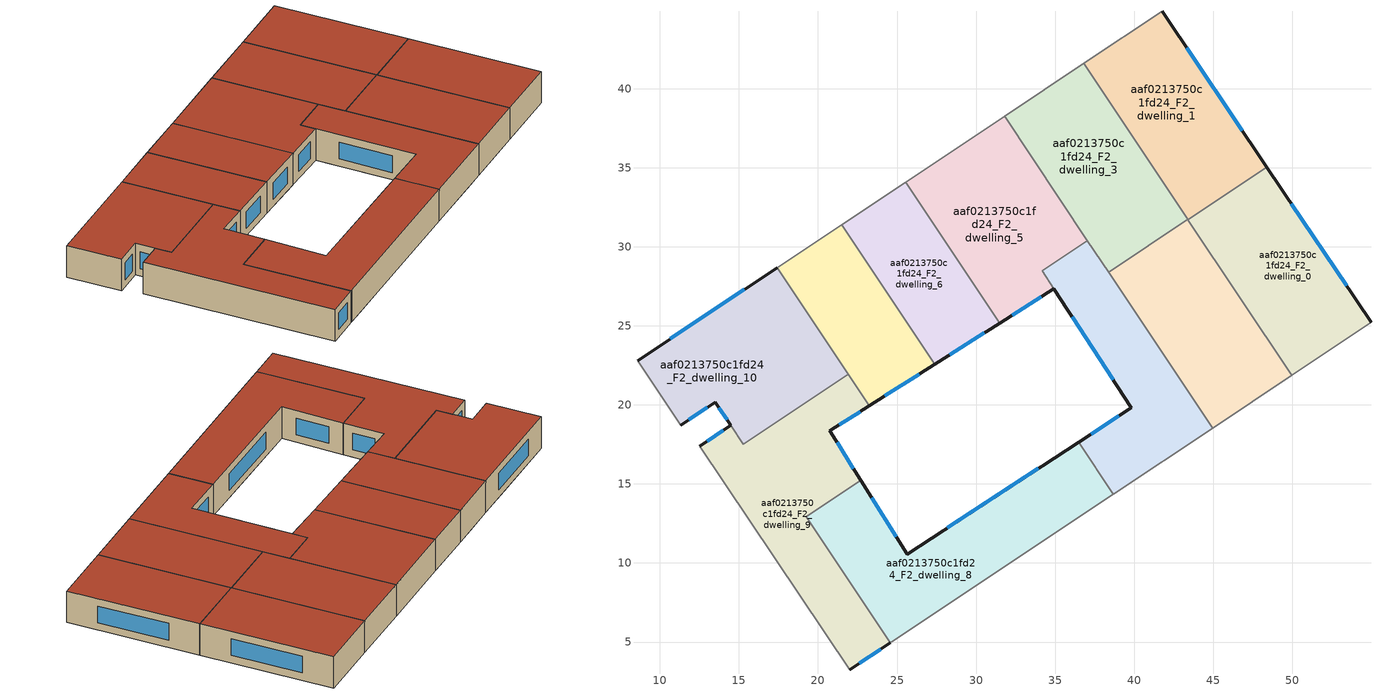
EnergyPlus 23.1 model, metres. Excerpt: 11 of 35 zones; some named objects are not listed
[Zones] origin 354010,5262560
aaf0213750c1fd24_F2_dwelling_0
 floor to aaf0213750c1fd24_F1_dwelling_6 (EU_floor_Construction): 48.39,35.03 54.98,25.21 51.01,22.57 44.46,32.41 z6
 floor to aaf0213750c1fd24_F1_dwelling_7 (EU_floor_Construction): 44.46,32.41 51.01,22.57 49.95,21.86 43.39,31.7 z6
 wall outside (EU_wall_Construction): 54.98,25.21 48.39,35.03 z6:9
 wall to aaf0213750c1fd24_F2_dwelling_1 (EU_wall_Construction): 48.39,35.03 43.39,31.7 z6:9
 wall adiabatic (EU_wall_Construction): 49.95,21.86 54.98,25.21 z6:9
 wall to aaf0213750c1fd24_F2_dwelling_2 (EU_wall_Construction): 43.39,31.7 49.95,21.86 z6:9
 window (EU_Window_Construction): 53.43,27.52 49.94,32.72 z6.7:8.3
 roof outside (EU_roof_Construction): 54.98,25.21 48.39,35.03 43.39,31.7 49.95,21.86 z9
aaf0213750c1fd24_F2_dwelling_1
 floor to aaf0213750c1fd24_F1_dwelling_0 (EU_floor_Construction): 41.77,44.9 47.31,36.63 42.32,33.31 36.8,41.59 z6
 floor to aaf0213750c1fd24_F1_dwelling_6 (EU_floor_Construction): 47.31,36.63 48.39,35.03 44.46,32.41 43.38,34.01 z6
 floor to aaf0213750c1fd24_F1_dwelling_7 (EU_floor_Construction): 43.38,34.01 44.46,32.41 43.39,31.7 42.32,33.31 z6
 wall outside (EU_wall_Construction): 48.39,35.03 41.77,44.9 z6:9
 wall adiabatic (EU_wall_Construction): 41.77,44.9 36.8,41.59 z6:9
 wall to aaf0213750c1fd24_F2_dwelling_3 (EU_wall_Construction): 36.8,41.59 43.37,31.73 z6:9
 wall to aaf0213750c1fd24_F2_dwelling_2 (EU_wall_Construction): 43.38,31.73 43.39,31.7 z6:9
 window (EU_Window_Construction): 46.83,37.35 43.32,42.58 z6.7:8.3
 roof outside (EU_roof_Construction): 48.39,35.03 41.77,44.9 36.8,41.59 43.39,31.7 z9
aaf0213750c1fd24_F2_dwelling_10
 floor to aaf0213750c1fd24_F1_dwelling_5 (EU_floor_Construction): 14.51,26.74 19,20 15.28,17.52 13.49,20.17 11.32,18.72 8.59,22.79 z6
 floor adiabatic (EU_floor_Construction): 17.43,28.68 21.92,21.94 19,20 14.51,26.74 z6
 wall outside (EU_wall_Construction): 11.32,18.72 13.49,20.17 14.48,18.7 / 17.43,28.68 8.59,22.79 z6:9
 wall adiabatic (EU_wall_Construction): 8.59,22.79 11.32,18.72 z6:9
 wall to aaf0213750c1fd24_F2_dwelling_9 (EU_wall_Construction): 14.48,18.7 15.28,17.52 21.92,21.94 z6:9
 wall to aaf0213750c1fd24_F2_dwelling_7 (EU_wall_Construction): 21.92,21.94 17.43,28.68 z6:9
 window (EU_Window_Construction): 11.83,19.06 12.98,19.83 / 15.35,27.3 10.66,24.17 / 13.73,19.83 14.25,19.05 z6.7:8.3
 roof outside (EU_roof_Construction): 21.92,21.94 17.43,28.68 8.59,22.79 11.32,18.72 13.49,20.17 15.28,17.52 z9
aaf0213750c1fd24_F2_dwelling_2
 floor adiabatic (EU_floor_Construction): 43.38,31.73 49.95,21.86 47.06,19.94 40.49,29.8 z6
 floor to aaf0213750c1fd24_F1_dwelling_8 (EU_floor_Construction): 40.49,29.8 47.06,19.94 44.95,18.53 38.38,28.4 z6
 wall to aaf0213750c1fd24_F2_dwelling_3 (EU_wall_Construction): 43.38,31.73 38.38,28.4 z6:9
 wall adiabatic (EU_wall_Construction): 44.95,18.53 49.95,21.86 z6:9
 wall to aaf0213750c1fd24_F2_dwelling_4 (EU_wall_Construction): 38.38,28.4 44.95,18.53 z6:9
 roof outside (EU_roof_Construction): 49.95,21.86 43.38,31.73 38.38,28.4 44.95,18.53 z9
aaf0213750c1fd24_F2_dwelling_3
 floor to aaf0213750c1fd24_F1_dwelling_8 (EU_floor_Construction): 39.43,31.38 40.49,29.8 38.38,28.4 37.32,29.98 z6
 floor adiabatic (EU_floor_Construction): 36.8,41.59 43.38,31.73 40.49,29.8 39.43,31.38 37.32,29.98 31.8,38.26 z6
 wall adiabatic (EU_wall_Construction): 36.8,41.59 31.8,38.26 z6:9
 wall to aaf0213750c1fd24_F2_dwelling_5 (EU_wall_Construction): 31.8,38.26 37.05,30.39 z6:9
 wall to aaf0213750c1fd24_F2_dwelling_4 (EU_wall_Construction): 37.05,30.39 38.38,28.4 z6:9
 roof outside (EU_roof_Construction): 43.38,31.73 36.8,41.59 31.8,38.26 38.38,28.4 z9
aaf0213750c1fd24_F2_dwelling_4
 floor outside (EU_floor_Construction): 34.45,28.06 39.82,19.81 34.17,28.48 z6
 floor to aaf0213750c1fd24_F1_dwelling_8 (EU_floor_Construction): 37.32,29.98 44.95,18.53 43.12,17.31 40.96,20.55 39.82,19.81 34.45,28.06 z6
 floor to aaf0213750c1fd24_F1_dwelling_2 (EU_floor_Construction): 36.11,29.77 36.39,29.36 34.45,28.06 34.17,28.48 z6
 floor to aaf0213750c1fd24_F1_dwelling_9 (EU_floor_Construction): 40.96,20.54 43.12,17.31 38.69,14.36 36.5,17.64 39.88,19.85 z6
 floor to aaf0213750c1fd24_F1_dwelling_1 (EU_floor_Construction): 37.05,30.39 37.32,29.98 36.39,29.36 36.11,29.77 z6
 wall outside (EU_wall_Construction): 34.92,27.33 39.82,19.81 36.5,17.64 z6:9
 wall adiabatic (EU_wall_Construction): 38.69,14.36 44.95,18.53 z6:9
 wall to aaf0213750c1fd24_F2_dwelling_8 (EU_wall_Construction): 36.5,17.64 38.69,14.36 z6:9
 wall to aaf0213750c1fd24_F2_dwelling_5 (EU_wall_Construction): 34.17,28.48 34.92,27.33 / 37.05,30.39 34.18,28.48 z6:9
 window (EU_Window_Construction): 39.04,19.3 37.28,18.15 / 36.07,25.57 38.67,21.57 z6.7:8.3
 roof outside (EU_roof_Construction): 44.95,18.53 37.05,30.39 34.18,28.48 39.82,19.81 36.5,17.64 38.69,14.36 z9
aaf0213750c1fd24_F2_dwelling_5
 floor to aaf0213750c1fd24_F1_dwelling_2 (EU_floor_Construction): 30.87,37.64 36.11,29.77 34.17,28.48 34.92,27.33 31.49,25.16 25.54,34.08 z6
 floor to aaf0213750c1fd24_F1_dwelling_1 (EU_floor_Construction): 31.8,38.26 37.05,30.39 36.11,29.77 30.87,37.64 z6
 wall outside (EU_wall_Construction): 31.49,25.16 34.92,27.33 z6:9
 wall to aaf0213750c1fd24_F2_dwelling_6 (EU_wall_Construction): 25.54,34.08 31.49,25.16 z6:9
 wall adiabatic (EU_wall_Construction): 31.8,38.26 25.54,34.08 z6:9
 window (EU_Window_Construction): 32.29,25.67 34.11,26.82 z6.7:8.3
 roof outside (EU_roof_Construction): 34.92,27.33 34.17,28.48 37.05,30.39 31.8,38.26 25.54,34.08 31.49,25.16 z9
aaf0213750c1fd24_F2_dwelling_6
 floor to aaf0213750c1fd24_F1_dwelling_3 (EU_floor_Construction): 25.42,34 30.94,25.72 31.36,25.08 27.38,22.56 21.49,31.39 z6
 floor to aaf0213750c1fd24_F1_dwelling_2 (EU_floor_Construction): 25.54,34.08 31.49,25.16 31.36,25.08 30.96,25.68 30.94,25.72 25.42,34 z6
 wall outside (EU_wall_Construction): 27.38,22.56 31.49,25.16 z6:9
 wall to aaf0213750c1fd24_F2_dwelling_7 (EU_wall_Construction): 21.49,31.39 27.38,22.56 z6:9
 wall adiabatic (EU_wall_Construction): 25.54,34.08 21.49,31.39 z6:9
 window (EU_Window_Construction): 28.34,23.17 30.52,24.55 z6.7:8.3
 roof outside (EU_roof_Construction): 31.49,25.16 25.54,34.08 21.49,31.39 27.38,22.56 z9
aaf0213750c1fd24_F2_dwelling_7
 floor to aaf0213750c1fd24_F1_dwelling_4 (EU_floor_Construction): 19.96,30.37 25.49,22.08 25.82,21.57 23.25,19.95 17.43,28.68 z6
 floor to aaf0213750c1fd24_F1_dwelling_3 (EU_floor_Construction): 21.49,31.39 27.38,22.56 25.83,21.58 19.96,30.37 z6
 wall outside (EU_wall_Construction): 23.25,19.95 27.38,22.56 z6:9
 wall adiabatic (EU_wall_Construction): 21.49,31.39 17.43,28.68 z6:9
 wall to aaf0213750c1fd24_F2_dwelling_9 (EU_wall_Construction): 21.92,21.94 23.25,19.95 z6:9
 window (EU_Window_Construction): 24.22,20.56 26.41,21.95 z6.7:8.3
 roof outside (EU_roof_Construction): 27.38,22.56 21.49,31.39 17.43,28.68 23.25,19.95 z9
aaf0213750c1fd24_F2_dwelling_8
 floor to aaf0213750c1fd24_F1_dwelling_10 (EU_floor_Construction): 31.44,14.35 33.67,11.01 25.95,5.87 20.63,13.85 22.71,15.23 25.64,10.56 z6
 floor to aaf0213750c1fd24_F1_dwelling_9 (EU_floor_Construction): 36.5,17.64 38.69,14.36 33.67,11.01 31.44,14.35 z6
 floor to aaf0213750c1fd24_F1_dwelling_11 (EU_floor_Construction): 20.63,13.85 25.95,5.87 24.67,5.02 24.58,4.96 19.27,12.94 z6
 wall outside (EU_wall_Construction): 36.5,17.64 25.64,10.56 22.71,15.23 z6:9
 wall adiabatic (EU_wall_Construction): 24.59,4.96 24.67,5.02 38.69,14.36 z6:9
 wall to aaf0213750c1fd24_F2_dwelling_9 (EU_wall_Construction): 22.71,15.23 19.27,12.94 24.59,4.96 z6:9
 window (EU_Window_Construction): 24.95,11.66 23.4,14.14 / 33.95,15.98 28.19,12.23 z6.7:8.3
 roof outside (EU_roof_Construction): 38.69,14.36 36.5,17.64 25.64,10.56 22.71,15.23 19.27,12.94 24.59,4.96 24.67,5.02 z9
aaf0213750c1fd24_F2_dwelling_9
 floor to aaf0213750c1fd24_F1_dwelling_11 (EU_floor_Construction): 20.63,13.85 19.27,12.94 24.58,4.96 22.02,3.24 14.36,14.66 18.32,17.31 z6
 floor to aaf0213750c1fd24_F1_dwelling_10 (EU_floor_Construction): 20.5,18.76 22.71,15.23 20.63,13.85 18.32,17.31 z6
 floor to aaf0213750c1fd24_F1_dwelling_5 (EU_floor_Construction): 19,20 20.03,18.45 14.36,14.66 12.52,17.4 14.48,18.7 15.28,17.52 z6
 floor to aaf0213750c1fd24_F1_dwelling_4 (EU_floor_Construction): 21.92,21.94 23.25,19.95 20.75,18.36 20.5,18.76 20.03,18.45 19,20 z6
 wall outside (EU_wall_Construction): 22.02,3.24 24.59,4.96 / 14.48,18.7 12.52,17.4 / 22.71,15.23 20.74,18.36 23.25,19.95 z6:9
 wall adiabatic (EU_wall_Construction): 12.52,17.4 22.02,3.24 z6:9
 window (EU_Window_Construction): 22.62,3.64 23.98,4.56 / 14.02,18.4 12.98,17.7 / 21.33,18.73 22.66,19.57 / 22.25,15.97 21.21,17.62 z6.7:8.3
 roof outside (EU_roof_Construction): 24.59,4.96 19.27,12.94 22.71,15.23 20.74,18.36 23.25,19.95 21.92,21.94 15.28,17.52 14.48,18.7 12.52,17.4 22.02,3.24 z9
[Building]
EU S2 Campaign: North Axis=0; Terrain=City; Solar Distribution=FullExterior
[Site:Location]
Budapest.Ferenc.Liszt.Intl.AP: Latitude=47.437; Longitude=19.256; Time Zone=1; Elevation=185
[SizingPeriod:WeatherFileDays]
AnnualSizingPeriod: Begin Month=1; Begin Day of Month=1; End Month=12; End Day of Month=31; Day of Week for Start Day=Monday; Use Weather File Daylight Saving Period=No; Use Weather File Rain and Snow Indicators=No
[MATERIAL]
EU_InternalMass_Material: Roughness=MediumRough; Thickness=0.1; Conductivity=1; Density=1800; Specific Heat=900; Thermal Absorptance=0.9; Solar Absorptance=0.7; Visible Absorptance=0.7
[MATERIAL:NOMASS] Roughness=MediumRough; Thermal Absorptance=0.9; Solar Absorptance=0.7; Visible Absorptance=0.7
Name | Thermal Resistance
EU_wall_NoMass | 0.832559
EU_roof_NoMass | 1.39638
EU_floor_NoMass | 0.872794
[WINDOWMATERIAL:SIMPLEGLAZINGSYSTEM]
EU_Window_SimpleGlazing: UFactor=2.79869; Solar Heat Gain Coefficient=0.75; Visible Transmittance=0.75
[CONSTRUCTION]
EU_wall_Construction: EU_wall_NoMass
EU_roof_Construction: EU_roof_NoMass
EU_floor_Construction: EU_floor_NoMass
EU_Window_Construction: EU_Window_SimpleGlazing
EU_InternalMass_Construction: EU_InternalMass_Material
[ZONE] Type=1; Multiplier=1; Ceiling Height=autocalculate; Floor Area=autocalculate; Part of Total Floor Area=Yes
Name | Volume
aaf0213750c1fd24_F2_dwelling_0 | 213.544
aaf0213750c1fd24_F2_dwelling_1 | 213.552
aaf0213750c1fd24_F2_dwelling_10 | 232.666
aaf0213750c1fd24_F2_dwelling_2 | 213.568
aaf0213750c1fd24_F2_dwelling_3 | 213.57
aaf0213750c1fd24_F2_dwelling_4 | 197.486
aaf0213750c1fd24_F2_dwelling_5 | 229.589
aaf0213750c1fd24_F2_dwelling_6 | 155.59
aaf0213750c1fd24_F2_dwelling_7 | 154.624
aaf0213750c1fd24_F2_dwelling_8 | 271.986
aaf0213750c1fd24_F2_dwelling_9 | 252.9
[INTERNALMASS] Construction=EU_InternalMass_Construction
Name | Zone or ZoneList | Surface Area
aaf0213750c1fd24_F2_dwelling_0_EU_InternalMass | aaf0213750c1fd24_F2_dwelling_0 | 71.1795
aaf0213750c1fd24_F2_dwelling_1_EU_InternalMass | aaf0213750c1fd24_F2_dwelling_1 | 71.1835
aaf0213750c1fd24_F2_dwelling_2_EU_InternalMass | aaf0213750c1fd24_F2_dwelling_2 | 71.1901
aaf0213750c1fd24_F2_dwelling_3_EU_InternalMass | aaf0213750c1fd24_F2_dwelling_3 | 71.1905
aaf0213750c1fd24_F2_dwelling_4_EU_InternalMass | aaf0213750c1fd24_F2_dwelling_4 | 65.828
aaf0213750c1fd24_F2_dwelling_5_EU_InternalMass | aaf0213750c1fd24_F2_dwelling_5 | 76.5324
aaf0213750c1fd24_F2_dwelling_6_EU_InternalMass | aaf0213750c1fd24_F2_dwelling_6 | 51.8633
aaf0213750c1fd24_F2_dwelling_7_EU_InternalMass | aaf0213750c1fd24_F2_dwelling_7 | 51.5414
aaf0213750c1fd24_F2_dwelling_8_EU_InternalMass | aaf0213750c1fd24_F2_dwelling_8 | 90.6648
aaf0213750c1fd24_F2_dwelling_9_EU_InternalMass | aaf0213750c1fd24_F2_dwelling_9 | 84.3029
aaf0213750c1fd24_F2_dwelling_10_EU_InternalMass | aaf0213750c1fd24_F2_dwelling_10 | 77.5561
[OTHEREQUIPMENT] Fuel Type=Electricity; Design Level Calculation Method=Watts/Area; Power per Zone Floor Area=1; Fraction Latent=0; Fraction Radiant=0; Fraction Lost=0; Carbon Dioxide Generation Rate=0; EndUse Subcategory=EU_Step8_InternalGains
Name | Zone or ZoneList or Space or SpaceList | Schedule
EU_Step8_InternalGain_aaf0213750c1fd24_F2_dwelling_0_f000 | aaf0213750c1fd24_F2_dwelling_0 | EU_Step8_GainSchedule_aaf0213750c1fd24_F2_dwelling_0_f000
EU_Step8_InternalGain_aaf0213750c1fd24_F2_dwelling_1_f000 | aaf0213750c1fd24_F2_dwelling_1 | EU_Step8_GainSchedule_aaf0213750c1fd24_F2_dwelling_1_f000
EU_Step8_InternalGain_aaf0213750c1fd24_F2_dwelling_2_f000 | aaf0213750c1fd24_F2_dwelling_2 | EU_Step8_GainSchedule_aaf0213750c1fd24_F2_dwelling_2_f000
EU_Step8_InternalGain_aaf0213750c1fd24_F2_dwelling_3_f000 | aaf0213750c1fd24_F2_dwelling_3 | EU_Step8_GainSchedule_aaf0213750c1fd24_F2_dwelling_3_f000
EU_Step8_InternalGain_aaf0213750c1fd24_F2_dwelling_4_f000 | aaf0213750c1fd24_F2_dwelling_4 | EU_Step8_GainSchedule_aaf0213750c1fd24_F2_dwelling_4_f000
EU_Step8_InternalGain_aaf0213750c1fd24_F2_dwelling_5_f000 | aaf0213750c1fd24_F2_dwelling_5 | EU_Step8_GainSchedule_aaf0213750c1fd24_F2_dwelling_5_f000
EU_Step8_InternalGain_aaf0213750c1fd24_F2_dwelling_6_f000 | aaf0213750c1fd24_F2_dwelling_6 | EU_Step8_GainSchedule_aaf0213750c1fd24_F2_dwelling_6_f000
EU_Step8_InternalGain_aaf0213750c1fd24_F2_dwelling_7_f000 | aaf0213750c1fd24_F2_dwelling_7 | EU_Step8_GainSchedule_aaf0213750c1fd24_F2_dwelling_7_f000
EU_Step8_InternalGain_aaf0213750c1fd24_F2_dwelling_8_f000 | aaf0213750c1fd24_F2_dwelling_8 | EU_Step8_GainSchedule_aaf0213750c1fd24_F2_dwelling_8_f000
EU_Step8_InternalGain_aaf0213750c1fd24_F2_dwelling_9_f000 | aaf0213750c1fd24_F2_dwelling_9 | EU_Step8_GainSchedule_aaf0213750c1fd24_F2_dwelling_9_f000
EU_Step8_InternalGain_aaf0213750c1fd24_F2_dwelling_10_f000 | aaf0213750c1fd24_F2_dwelling_10 | EU_Step8_GainSchedule_aaf0213750c1fd24_F2_dwelling_10_f000
[ZONEVENTILATION:DESIGNFLOWRATE] Schedule=EU_AlwaysOn; Design Flow Rate Calculation Method=AirChanges/Hour; Air Changes per Hour=0.475469; Ventilation Type=Natural; Fan Pressure Rise=0; Fan Total Efficiency=1; Constant Term Coefficient=1; Temperature Term Coefficient=0; Velocity Term Coefficient=0; Velocity Squared Term Coefficient=0; Minimum Indoor Temperature=-100; Maximum Indoor Temperature=100; Delta Temperature=-100; Minimum Outdoor Temperature=-100; Maximum Outdoor Temperature=100; Maximum Wind Speed=40
Name | Zone or ZoneList or Space or SpaceList
EU_ConstantAir_aaf0213750c1fd24_F2_dwelling_0 | aaf0213750c1fd24_F2_dwelling_0
EU_ConstantAir_aaf0213750c1fd24_F2_dwelling_1 | aaf0213750c1fd24_F2_dwelling_1
EU_ConstantAir_aaf0213750c1fd24_F2_dwelling_2 | aaf0213750c1fd24_F2_dwelling_2
EU_ConstantAir_aaf0213750c1fd24_F2_dwelling_3 | aaf0213750c1fd24_F2_dwelling_3
EU_ConstantAir_aaf0213750c1fd24_F2_dwelling_4 | aaf0213750c1fd24_F2_dwelling_4
EU_ConstantAir_aaf0213750c1fd24_F2_dwelling_5 | aaf0213750c1fd24_F2_dwelling_5
EU_ConstantAir_aaf0213750c1fd24_F2_dwelling_6 | aaf0213750c1fd24_F2_dwelling_6
EU_ConstantAir_aaf0213750c1fd24_F2_dwelling_7 | aaf0213750c1fd24_F2_dwelling_7
EU_ConstantAir_aaf0213750c1fd24_F2_dwelling_8 | aaf0213750c1fd24_F2_dwelling_8
EU_ConstantAir_aaf0213750c1fd24_F2_dwelling_9 | aaf0213750c1fd24_F2_dwelling_9
EU_ConstantAir_aaf0213750c1fd24_F2_dwelling_10 | aaf0213750c1fd24_F2_dwelling_10
[HVACTEMPLATE:ZONE:IDEALLOADSAIRSYSTEM] System Availability Schedule=EU_AlwaysOn; Maximum Heating Supply Air Temperature=50; Minimum Cooling Supply Air Temperature=13; Maximum Heating Supply Air Humidity Ratio=0.0156; Minimum Cooling Supply Air Humidity Ratio=0.0077; Heating Limit=NoLimit; Cooling Limit=NoLimit; Heating Availability Schedule=EU_AlwaysOn; Cooling Availability Schedule=EU_CoolingOff; Dehumidification Control Type=ConstantSensibleHeatRatio; Cooling Sensible Heat Ratio=0.7; Dehumidification Setpoint=60; Humidification Control Type=None; Humidification Setpoint=30; Outdoor Air Method=None; Outdoor Air Flow Rate per Person=0.00944; Outdoor Air Flow Rate per Zone Floor Area=0; Outdoor Air Flow Rate per Zone=0; Demand Controlled Ventilation Type=None; Outdoor Air Economizer Type=NoEconomizer; Heat Recovery Type=None; Sensible Heat Recovery Effectiveness=0.7; Latent Heat Recovery Effectiveness=0.65
Name | Template Thermostat
aaf0213750c1fd24_F2_dwelling_0 | EU_HeatOnly_aaf0213750c1fd24_F2_dwelling_0
aaf0213750c1fd24_F2_dwelling_1 | EU_HeatOnly_aaf0213750c1fd24_F2_dwelling_1
aaf0213750c1fd24_F2_dwelling_2 | EU_HeatOnly_aaf0213750c1fd24_F2_dwelling_2
aaf0213750c1fd24_F2_dwelling_3 | EU_HeatOnly_aaf0213750c1fd24_F2_dwelling_3
aaf0213750c1fd24_F2_dwelling_4 | EU_HeatOnly_aaf0213750c1fd24_F2_dwelling_4
aaf0213750c1fd24_F2_dwelling_5 | EU_HeatOnly_aaf0213750c1fd24_F2_dwelling_5
aaf0213750c1fd24_F2_dwelling_6 | EU_HeatOnly_aaf0213750c1fd24_F2_dwelling_6
aaf0213750c1fd24_F2_dwelling_7 | EU_HeatOnly_aaf0213750c1fd24_F2_dwelling_7
aaf0213750c1fd24_F2_dwelling_8 | EU_HeatOnly_aaf0213750c1fd24_F2_dwelling_8
aaf0213750c1fd24_F2_dwelling_9 | EU_HeatOnly_aaf0213750c1fd24_F2_dwelling_9
aaf0213750c1fd24_F2_dwelling_10 | EU_HeatOnly_aaf0213750c1fd24_F2_dwelling_10
[SIZING:ZONE] Zone Cooling Design Supply Air Temperature Input Method=SupplyAirTemperature; Zone Cooling Design Supply Air Temperature=13; Zone Heating Design Supply Air Temperature Input Method=SupplyAirTemperature; Zone Heating Design Supply Air Temperature=50; Zone Cooling Design Supply Air Humidity Ratio=0.008; Zone Heating Design Supply Air Humidity Ratio=0.008; Cooling Design Air Flow Method=DesignDay; Cooling Design Air Flow Rate=0; Cooling Minimum Air Flow per Zone Floor Area=0.000762; Cooling Minimum Air Flow=0; Cooling Minimum Air Flow Fraction=0.2; Heating Design Air Flow Method=DesignDay; Heating Design Air Flow Rate=0; Heating Maximum Air Flow per Zone Floor Area=0.002032; Heating Maximum Air Flow=0.141576; Heating Maximum Air Flow Fraction=0.3; Account for Dedicated Outdoor Air System=No; Dedicated Outdoor Air System Control Strategy=NeutralSupplyAir; Dedicated Outdoor Air Low Setpoint Temperature for Design=autosize; Dedicated Outdoor Air High Setpoint Temperature for Design=autosize; Zone Load Sizing Method=Sensible Load Only No Latent Load; Zone Latent Cooling Design Supply Air Humidity Ratio Input Method=HumidityRatioDifference; Zone Cooling Design Supply Air Humidity Ratio Difference=0.005; Zone Latent Heating Design Supply Air Humidity Ratio Input Method=HumidityRatioDifference; Zone Humidification Design Supply Air Humidity Ratio Difference=0.005
aaf0213750c1fd24_F2_dwelling_0; aaf0213750c1fd24_F2_dwelling_1; aaf0213750c1fd24_F2_dwelling_2; aaf0213750c1fd24_F2_dwelling_3; aaf0213750c1fd24_F2_dwelling_4; aaf0213750c1fd24_F2_dwelling_5; aaf0213750c1fd24_F2_dwelling_6; aaf0213750c1fd24_F2_dwelling_7; aaf0213750c1fd24_F2_dwelling_8; aaf0213750c1fd24_F2_dwelling_9; aaf0213750c1fd24_F2_dwelling_10
[SCHEDULE:CONSTANT]
Name | Hourly Value
EU_AlwaysOn | 1
EU_CoolingOff | 0
[SCHEDULE:FILE] Column Number=1; Rows to Skip at Top=0; Number of Hours of Data=8760; Column Separator=Comma; Interpolate to Timestep=No; Minutes per Item=60; Adjust Schedule for Daylight Savings=Yes
Name | File
EU_Step8_GainSchedule_aaf0213750c1fd24_F2_dwelling_0_f000 | ../../schedules/aaf0213750c1fd24/aaf0213750c1fd24_F2_dwelling_0_f000_gain.csv
EU_Step8_GainSchedule_aaf0213750c1fd24_F2_dwelling_1_f000 | ../../schedules/aaf0213750c1fd24/aaf0213750c1fd24_F2_dwelling_1_f000_gain.csv
EU_Step8_GainSchedule_aaf0213750c1fd24_F2_dwelling_2_f000 | ../../schedules/aaf0213750c1fd24/aaf0213750c1fd24_F2_dwelling_2_f000_gain.csv
EU_Step8_GainSchedule_aaf0213750c1fd24_F2_dwelling_3_f000 | ../../schedules/aaf0213750c1fd24/aaf0213750c1fd24_F2_dwelling_3_f000_gain.csv
EU_Step8_GainSchedule_aaf0213750c1fd24_F2_dwelling_4_f000 | ../../schedules/aaf0213750c1fd24/aaf0213750c1fd24_F2_dwelling_4_f000_gain.csv
EU_Step8_GainSchedule_aaf0213750c1fd24_F2_dwelling_5_f000 | ../../schedules/aaf0213750c1fd24/aaf0213750c1fd24_F2_dwelling_5_f000_gain.csv
EU_Step8_GainSchedule_aaf0213750c1fd24_F2_dwelling_6_f000 | ../../schedules/aaf0213750c1fd24/aaf0213750c1fd24_F2_dwelling_6_f000_gain.csv
EU_Step8_GainSchedule_aaf0213750c1fd24_F2_dwelling_7_f000 | ../../schedules/aaf0213750c1fd24/aaf0213750c1fd24_F2_dwelling_7_f000_gain.csv
EU_Step8_GainSchedule_aaf0213750c1fd24_F2_dwelling_8_f000 | ../../schedules/aaf0213750c1fd24/aaf0213750c1fd24_F2_dwelling_8_f000_gain.csv
EU_Step8_GainSchedule_aaf0213750c1fd24_F2_dwelling_9_f000 | ../../schedules/aaf0213750c1fd24/aaf0213750c1fd24_F2_dwelling_9_f000_gain.csv
EU_Step8_GainSchedule_aaf0213750c1fd24_F2_dwelling_10_f000 | ../../schedules/aaf0213750c1fd24/aaf0213750c1fd24_F2_dwelling_10_f000_gain.csv
